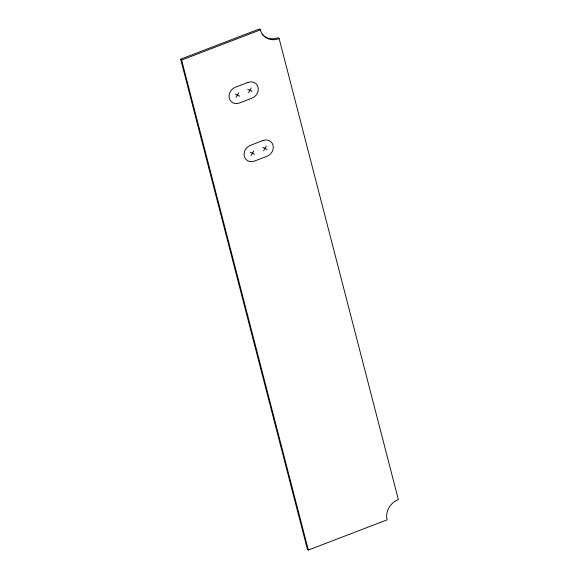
<?xml version="1.0" encoding="UTF-8"?>
<svg xmlns="http://www.w3.org/2000/svg" width="579" height="579" viewBox="0 0 579 579"><rect width="100%" height="100%" fill="white"/><g stroke="black" fill="none" stroke-linecap="round" stroke-linejoin="round"><path stroke-width="0.87" d="M236.087 97.511L238.736 92.734M248.594 92.712L251.243 87.936M251.112 155.599L253.761 150.822M263.611 150.808L266.268 146.024M180.641 59.159L259.414 28.95L260.391 29.855A16.538 14.482 -47.2 0 0 279.15 38.627L398.359 499.568A16.538 14.482 -47.2 0 0 387.105 519.841L308.339 550.05L307.362 549.145L180.641 59.159L181.618 60.064L308.339 550.05M181.618 60.064L260.391 29.855M247.703 89.296L252.126 91.359M235.204 94.088L239.626 96.157M262.728 147.384L267.151 149.447M250.222 152.176L254.644 154.246M279.15 38.627L278.173 37.722A16.538 14.482 -47.2 0 1 261.99 34.067M247.884 82.457L235.378 87.255A8.96 7.845 -47.2 0 0 229.284 98.235A8.96 7.845 -47.2 0 0 239.445 102.99L251.952 98.191A8.96 7.845 -47.2 0 0 258.046 87.212A8.96 7.845 -47.2 0 0 247.884 82.457M262.902 140.552L250.403 145.343A8.96 7.845 -47.2 0 0 244.309 156.33A8.96 7.845 -47.2 0 0 254.471 161.078L266.977 156.279A8.96 7.845 -47.2 0 0 273.064 145.3A8.96 7.845 -47.2 0 0 262.902 140.552"/></g></svg>
